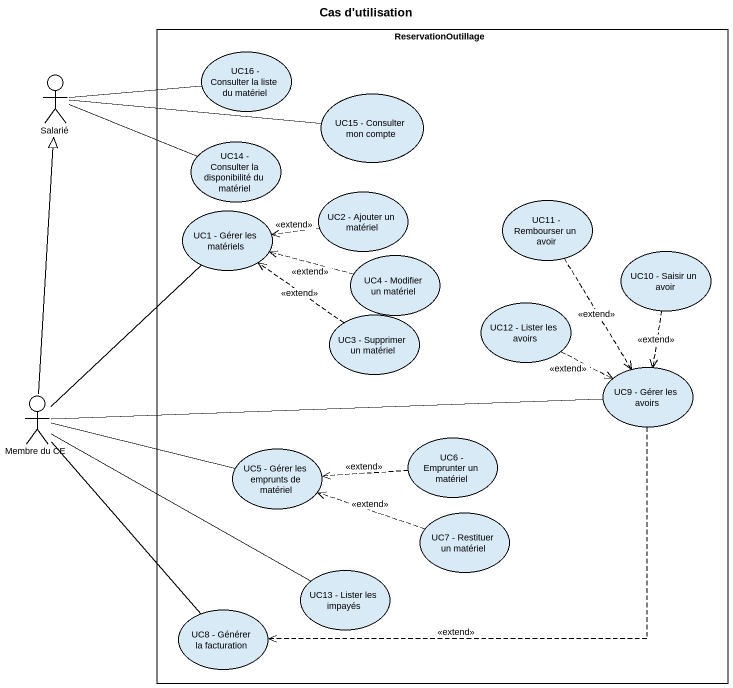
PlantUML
@startuml
title Cas d'utilisation
rectangle ReservationOutillage {
  usecase "UC16 - Consulter la liste du matériel" as UC16_Consulter_la_liste_du
  usecase "UC15 - Consulter mon compte" as UC15_Consulter_mon_compte
  usecase "UC14 - Consulter la disponibilité du matériel" as UC14_Consulter_la
  usecase "UC1 - Gérer les matériels" as UC1_Gérer_les_matériels
  usecase "UC2 - Ajouter un matériel" as UC2_Ajouter_un_matériel
  usecase "UC11 - Rembourser un avoir" as UC11_Rembourser_un_avoir
  usecase "UC10 - Saisir un avoir" as UC10_Saisir_un_avoir
  usecase "UC4 - Modifier un matériel" as UC4_Modifier_un_matériel
  usecase "UC3 - Supprimer un matériel" as UC3_Supprimer_un_matériel
  usecase "UC12 - Lister les avoirs" as UC12_Lister_les_avoirs
  usecase "UC9 - Gérer les avoirs" as UC9_Gérer_les_avoirs
  usecase "UC6 - Emprunter un matériel" as UC6_Emprunter_un_matériel
  usecase "UC5 - Gérer les emprunts de matériel" as UC5_Gérer_les_emprunts_de
  usecase "UC7 - Restituer un matériel" as UC7_Restituer_un_matériel
  usecase "UC13 - Lister les impayés" as UC13_Lister_les_impayés
  usecase "UC8 - Générer la facturation" as UC8_Générer_la_facturation
}
actor Salarié
actor "Membre du CE" as Membre_du_CE
Salarié -right- UC16_Consulter_la_liste_du
Salarié -right- UC15_Consulter_mon_compte
Salarié -right- UC14_Consulter_la
UC2_Ajouter_un_matériel .left.> UC1_Gérer_les_matériels : <<extend>>
UC11_Rembourser_un_avoir ..> UC9_Gérer_les_avoirs : <<extend>>
UC10_Saisir_un_avoir ..> UC9_Gérer_les_avoirs : <<extend>>
UC4_Modifier_un_matériel .left.> UC1_Gérer_les_matériels : <<extend>>
UC3_Supprimer_un_matériel .up.> UC1_Gérer_les_matériels : <<extend>>
UC12_Lister_les_avoirs .right.> UC9_Gérer_les_avoirs : <<extend>>
UC9_Gérer_les_avoirs .left.> UC8_Générer_la_facturation : <<extend>>
Membre_du_CE -up-|> Salarié
Membre_du_CE -up- UC1_Gérer_les_matériels
Membre_du_CE -right- UC9_Gérer_les_avoirs
Membre_du_CE -right- UC5_Gérer_les_emprunts_de
Membre_du_CE -right- UC13_Lister_les_impayés
Membre_du_CE -- UC8_Générer_la_facturation
UC6_Emprunter_un_matériel .left.> UC5_Gérer_les_emprunts_de : <<extend>>
UC7_Restituer_un_matériel .left.> UC5_Gérer_les_emprunts_de : <<extend>>
@enduml
